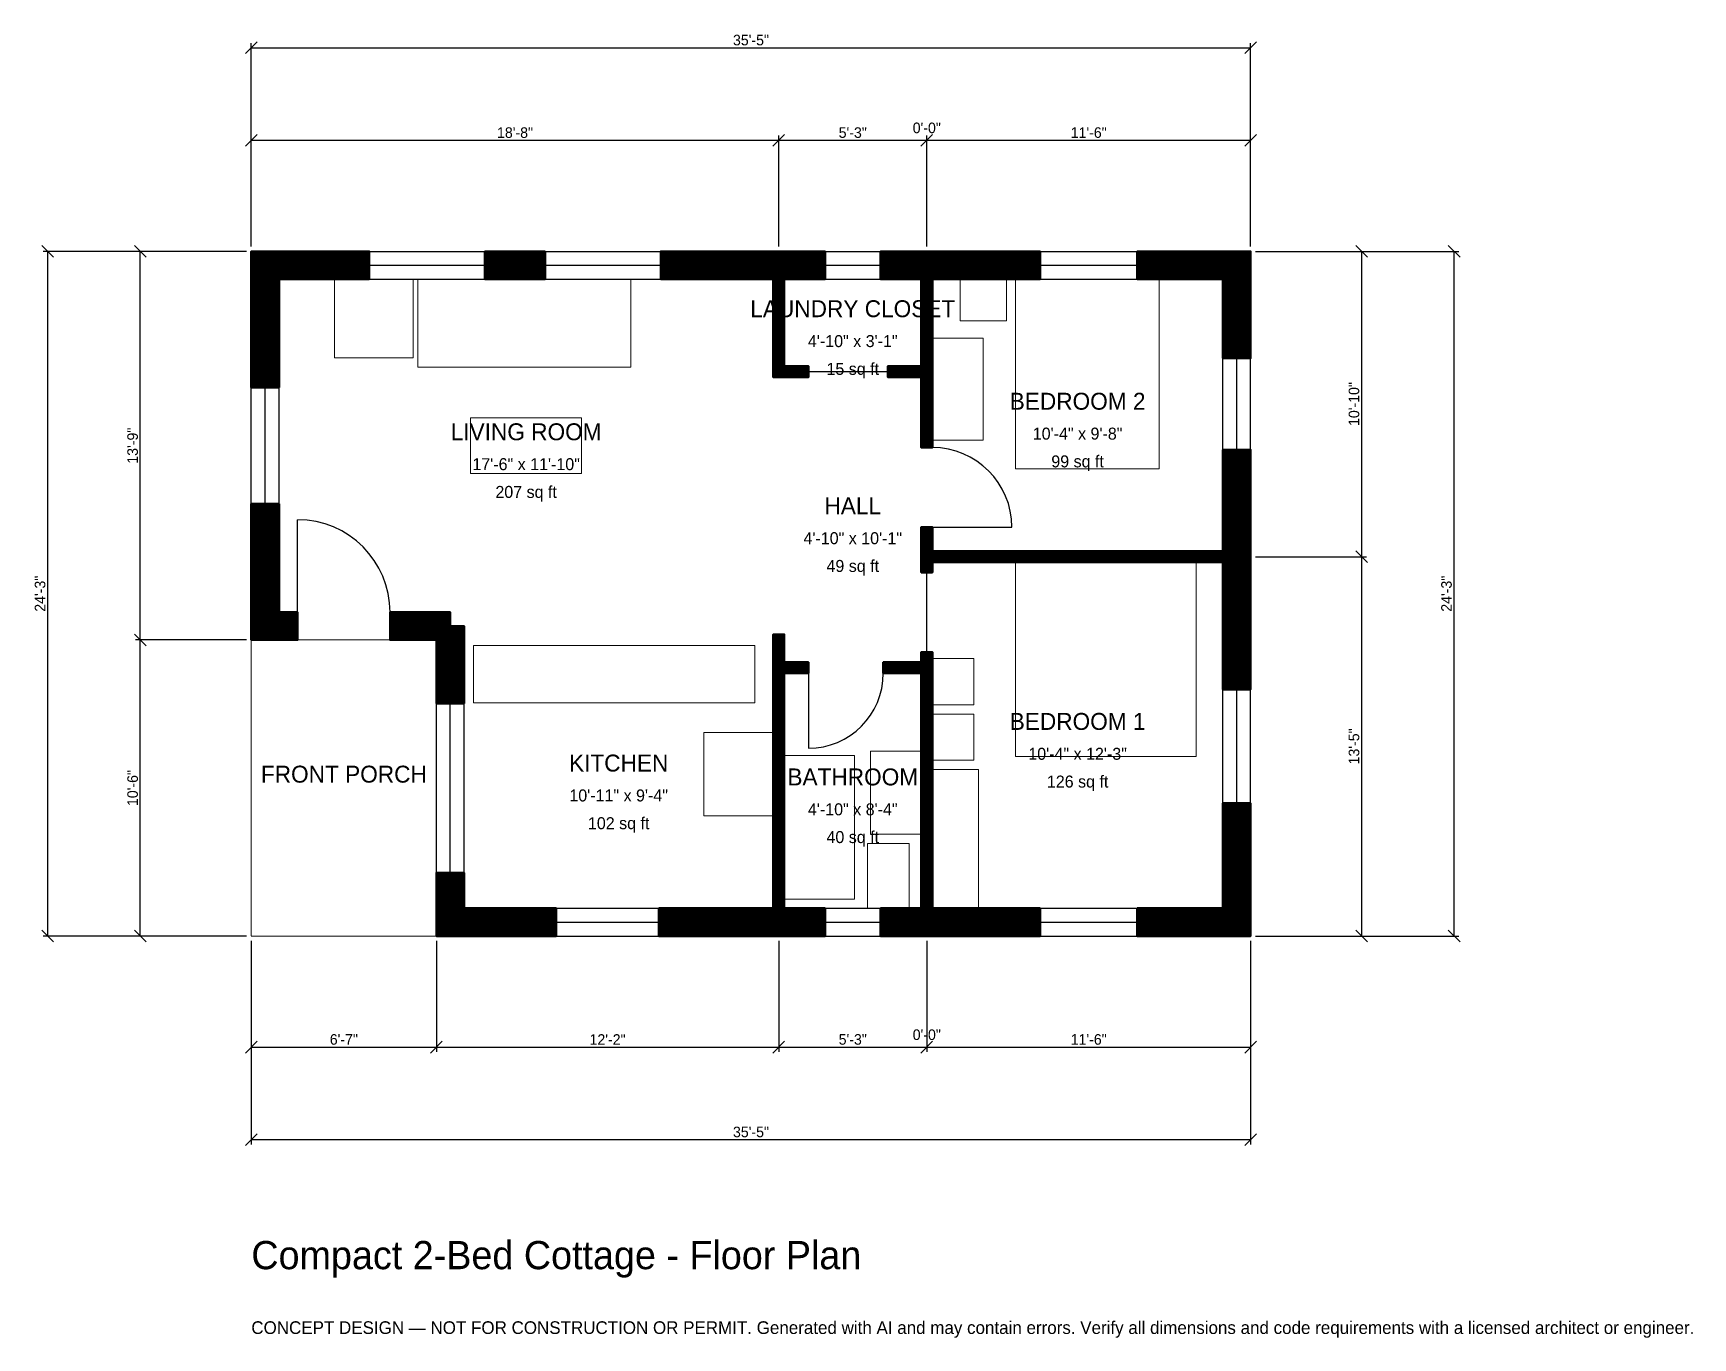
# Model space of a CAD drawing. Header units: inches. Extents: x -93 to 613, y -171 to 384.
import ezdxf
from ezdxf.enums import TextEntityAlignment as Align

# ---------------------------------------------------------------- set-up
doc = ezdxf.new("R2010")
doc.units = ezdxf.units.IN
doc.header["$MEASUREMENT"] = 0
doc.linetypes.add('DASHED', pattern=[0.6, 0.5, -0.1])
for name, color, linetype, lineweight in [('A-ANNO-DIMS', 1, 'Continuous', 13), ('A-ANNO-TEXT', 7, 'Continuous', 18), ('A-AREA-IDEN', 7, 'Continuous', 18), ('A-DOOR', 2, 'Continuous', 25), ('A-FLOR-FIXT', 9, 'Continuous', 13), ('A-FURN', 9, 'Continuous', 13), ('A-GLAZ', 4, 'Continuous', 25), ('A-SITE-PAVE', 8, 'Continuous', 13), ('A-WALL', 7, 'Continuous', 50), ('A-WALL-PATT', 8, 'Continuous', 13)]:
    doc.layers.add(name, color=color, linetype=linetype, lineweight=lineweight)
doc.dimstyles.new('PLAN', dxfattribs={"dimtxt": 4.5, "dimasz": 3, "dimexe": 2, "dimexo": 2, "dimgap": 1, "dimtad": 1, "dimdec": 0, "dimlunit": 4, "dimtsz": 2.5, "dimcen": 2.5, "dimclrd": 1, "dimclre": 1, "dimazin": 3, "dimtfac": 1, "dimtmove": 0, "dimatfit": 3})

msp = doc.modelspace()

# ---------------------------------------------------------------- hatches: boundary and pattern name
at = {"layer": 'A-WALL-PATT'}
h = msp.add_hatch(dxfattribs=at)
h.set_pattern_fill('ANSI31', color=8, scale=0.8)
h.paths.add_polyline_path([(285.0394, 0), (285.0394, 0), (281.4961, 0), (267.7165, 0), (267.7165, 11.811), (281.4961, 11.811), (285.0394, 11.811), (285.0394, 111.811), (268.8976, 111.811), (268.8976, 116.5354), (285.0394, 116.5354), (285.0394, 120.8661), (289.7638, 120.8661), (289.7638, 116.5354), (289.7638, 111.811), (289.7638, 11.811), (293.3071, 11.811), (335.6299, 11.811), (335.6299, 0), (293.3071, 0), (289.7638, 0), (289.7638, 0), (285.0394, 0)])
h.paths.add_polyline_path([(230.315, 0), (226.7717, 0), (226.7717, 0), (222.0472, 0), (222.0472, 0), (218.5039, 0), (173.4252, 0), (173.4252, 11.811), (218.5039, 11.811), (222.0472, 11.811), (222.0472, 111.811), (222.0472, 116.5354), (222.0472, 128.3465), (226.7717, 128.3465), (226.7717, 116.5354), (237.0079, 116.5354), (237.0079, 111.811), (226.7717, 111.811), (226.7717, 11.811), (230.315, 11.811), (244.0945, 11.811), (244.0945, 0), (230.315, 0)])
h.paths.add_polyline_path([(90.5512, 0), (90.5512, 0), (78.7402, 0), (78.7402, 0), (78.7401, 0), (78.7401, 11.811), (78.7402, 11.811), (78.7402, 26.9685), (90.5512, 26.9685), (90.5512, 11.811), (129.7244, 11.811), (129.7244, 0), (90.5512, 0)])
h.paths.add_polyline_path([(78.7402, 125.9843), (59.0551, 125.9843), (59.0551, 137.7953), (84.6457, 137.7953), (84.6457, 131.8898), (90.5512, 131.8898), (90.5512, 99.0157), (78.7402, 99.0157), (78.7402, 125.9843)])
h.paths.add_polyline_path([(11.811, 125.9843), (11.811, 125.9842), (0, 125.9842), (0, 125.9843), (0, 125.9843), (0, 137.7953), (0, 137.7953), (0, 183.8583), (11.811, 183.8583), (11.811, 137.7953), (19.685, 137.7953), (19.685, 125.9843), (11.811, 125.9843)])
h.paths.add_polyline_path([(0, 279.5276), (0, 279.5276), (0, 291.3386), (0, 291.3386), (0, 291.3386), (0, 291.3386), (11.811, 291.3386), (11.811, 291.3386), (50.1969, 291.3386), (50.1969, 279.5276), (11.811, 279.5276), (11.811, 233.4646), (0, 233.4646), (0, 279.5276)])
h.paths.add_polyline_path([(125, 291.3386), (125, 279.5276), (99.4094, 279.5276), (99.4094, 291.3386), (125, 291.3386)])
h.paths.add_polyline_path([(222.0472, 291.3386), (222.0472, 291.3386), (226.7717, 291.3386), (226.7717, 291.3386), (230.315, 291.3386), (230.315, 291.3386), (244.0945, 291.3386), (244.0945, 279.5276), (226.7717, 279.5276), (226.7717, 242.5197), (237.0079, 242.5197), (237.0079, 237.7953), (226.7717, 237.7953), (222.0472, 237.7953), (222.0472, 242.5197), (222.0472, 279.5276), (218.5039, 279.5276), (218.5039, 279.5276), (174.2126, 279.5276), (174.2126, 291.3386), (222.0472, 291.3386)])
h.paths.add_polyline_path([(281.4961, 291.3386), (285.0394, 291.3386), (285.0394, 291.3386), (289.7638, 291.3386), (289.7638, 291.3386), (293.3071, 291.3386), (335.6299, 291.3386), (335.6299, 279.5276), (293.3071, 279.5276), (289.7638, 279.5276), (289.7638, 242.5197), (289.7638, 237.7953), (289.7638, 207.874), (285.0394, 207.874), (285.0394, 237.7953), (270.8661, 237.7953), (270.8661, 242.5197), (285.0394, 242.5197), (285.0394, 279.5276), (281.4961, 279.5276), (267.7165, 279.5276), (267.7165, 291.3386), (281.4961, 291.3386)])
h.paths.add_polyline_path([(413.3858, 291.3386), (413.3858, 291.3386), (425.1968, 291.3386), (425.1968, 291.3386), (425.1969, 291.3386), (425.1969, 279.5276), (425.1968, 279.5276), (425.1968, 245.8661), (413.3858, 245.8661), (413.3858, 279.5276), (376.9685, 279.5276), (376.9685, 291.3386), (413.3858, 291.3386)])
h.paths.add_polyline_path([(425.1968, 167.3228), (425.1968, 163.7795), (425.1969, 163.7795), (425.1969, 159.0551), (425.1968, 159.0551), (425.1968, 155.5118), (425.1968, 104.9213), (413.3858, 104.9213), (413.3858, 155.5118), (413.3858, 159.0551), (289.7638, 159.0551), (289.7638, 154.7244), (285.0394, 154.7244), (285.0394, 159.0551), (285.0394, 159.0551), (285.0394, 163.7795), (285.0394, 163.7795), (285.0394, 174.0157), (289.7638, 174.0157), (289.7638, 163.7795), (413.3858, 163.7795), (413.3858, 167.3228), (413.3858, 206.8898), (425.1968, 206.8898), (425.1968, 167.3228)])
h.paths.add_polyline_path([(425.1968, 11.811), (425.1969, 11.811), (425.1969, 0), (425.1968, 0), (425.1968, 0), (413.3858, 0), (413.3858, 0), (376.9685, 0), (376.9685, 11.811), (413.3858, 11.811), (413.3858, 56.4961), (425.1968, 56.4961), (425.1968, 11.811)])

# ---------------------------------------------------------------- linework, layer by layer
at = {"layer": 'A-DOOR'}
for p, q in [((237.0079, 240.1575), (270.8661, 240.1575)), ((19.685, 137.7953), (19.685, 177.1654)), ((289.7638, 174.0157), (323.622, 174.0157)), ((287.4016, 120.8661), (287.4016, 154.7244)), ((237.0079, 111.811), (237.0079, 79.9213))]:
    msp.add_line(p, q, dxfattribs=at)
for centre, radius, start, end in [((289.7638, 174.0157), 33.8583, 0, 90), ((19.685, 137.7953), 39.3701, 0, 90), ((237.0079, 111.811), 31.8898, 270, 360)]:
    msp.add_arc(centre, radius, start, end, dxfattribs=at)
at = {"layer": 'A-FLOR-FIXT'}
for points in [[(94.4882, 99.2126), (214.1732, 99.2126), (214.1732, 123.622), (94.4882, 123.622)], [(263.3858, 43.3071), (285.0394, 43.3071), (285.0394, 78.7402), (263.3858, 78.7402)], [(226.7717, 15.748), (256.6929, 15.748), (256.6929, 76.7717), (226.7717, 76.7717)], [(262.2047, 11.811), (279.9213, 11.811), (279.9213, 39.3701), (262.2047, 39.3701)]]:
    msp.add_lwpolyline(points, close=True, dxfattribs=at)
at = {"layer": 'A-FURN'}
for points in [[(35.4331, 246.063), (68.8976, 246.063), (68.8976, 279.5276), (35.4331, 279.5276)], [(70.8661, 242.126), (161.4173, 242.126), (161.4173, 279.5276), (70.8661, 279.5276)], [(301.5748, 261.811), (321.2598, 261.811), (321.2598, 279.5276), (301.5748, 279.5276)], [(325.1969, 198.8189), (386.2205, 198.8189), (386.2205, 279.5276), (325.1969, 279.5276)], [(289.7638, 211.0236), (311.4173, 211.0236), (311.4173, 254.3307), (289.7638, 254.3307)], [(93.3071, 196.8504), (140.5512, 196.8504), (140.5512, 220.4724), (93.3071, 220.4724)], [(325.1969, 76.378), (401.9685, 76.378), (401.9685, 159.0551), (325.1969, 159.0551)], [(289.7638, 98.4252), (307.4803, 98.4252), (307.4803, 118.1102), (289.7638, 118.1102)], [(289.7638, 74.8031), (307.4803, 74.8031), (307.4803, 94.4882), (289.7638, 94.4882)], [(192.5197, 51.1811), (222.0472, 51.1811), (222.0472, 86.6142), (192.5197, 86.6142)], [(289.7638, 11.811), (309.4488, 11.811), (309.4488, 70.8661), (289.7638, 70.8661)]]:
    msp.add_lwpolyline(points, close=True, dxfattribs=at)
at = {"layer": 'A-GLAZ'}
for p, q in [((50.1969, 291.3386), (99.4094, 291.3386)), ((125, 291.3386), (174.2126, 291.3386)), ((244.0945, 291.3386), (267.7165, 291.3386)), ((335.6299, 291.3386), (376.9685, 291.3386)), ((50.1969, 285.4331), (99.4094, 285.4331)), ((125, 285.4331), (174.2126, 285.4331)), ((244.0945, 285.4331), (267.7165, 285.4331)), ((335.6299, 285.4331), (376.9685, 285.4331)), ((50.1969, 279.5276), (99.4094, 279.5276)), ((125, 279.5276), (174.2126, 279.5276)), ((244.0945, 279.5276), (267.7165, 279.5276)), ((335.6299, 279.5276), (376.9685, 279.5276)), ((413.3858, 206.8898), (413.3858, 245.8661)), ((419.2913, 206.8898), (419.2913, 245.8661)), ((425.1968, 206.8898), (425.1968, 245.8661)), ((0, 183.8583), (0, 233.4646)), ((5.9055, 183.8583), (5.9055, 233.4646)), ((11.811, 183.8583), (11.811, 233.4646)), ((78.7402, 26.9685), (78.7402, 99.0157)), ((84.6457, 26.9685), (84.6457, 99.0157)), ((90.5512, 26.9685), (90.5512, 99.0157)), ((413.3858, 56.4961), (413.3858, 104.9213)), ((419.2913, 56.4961), (419.2913, 104.9213)), ((425.1968, 56.4961), (425.1968, 104.9213)), ((129.7244, 11.811), (173.4252, 11.811)), ((244.0945, 11.811), (267.7165, 11.811)), ((335.6299, 11.811), (376.9685, 11.811)), ((129.7244, 5.9055), (173.4252, 5.9055)), ((129.7244, 0), (173.4252, 0)), ((244.0945, 5.9055), (267.7165, 5.9055)), ((244.0945, 0), (267.7165, 0)), ((335.6299, 5.9055), (376.9685, 5.9055)), ((335.6299, 0), (376.9685, 0))]:
    msp.add_line(p, q, dxfattribs=at)
at = {"layer": 'A-SITE-PAVE', "linetype": 'DASHED'}
msp.add_lwpolyline([(0, 0), (78.7402, 0), (78.7402, 125.9843), (0, 125.9843)], close=True, dxfattribs=at)
at = {"layer": 'A-WALL'}
for points in [[(0, 279.5276), (0, 279.5276), (0, 291.3386), (0, 291.3386), (0, 291.3386), (0, 291.3386), (11.811, 291.3386), (11.811, 291.3386), (50.1969, 291.3386), (50.1969, 279.5276), (11.811, 279.5276), (11.811, 233.4646), (0, 233.4646), (0, 279.5276)], [(125, 291.3386), (125, 279.5276), (99.4094, 279.5276), (99.4094, 291.3386), (125, 291.3386)], [(222.0472, 291.3386), (222.0472, 291.3386), (226.7717, 291.3386), (226.7717, 291.3386), (230.315, 291.3386), (230.315, 291.3386), (244.0945, 291.3386), (244.0945, 279.5276), (226.7717, 279.5276), (226.7717, 242.5197), (237.0079, 242.5197), (237.0079, 237.7953), (226.7717, 237.7953), (222.0472, 237.7953), (222.0472, 242.5197), (222.0472, 279.5276), (218.5039, 279.5276), (218.5039, 279.5276), (174.2126, 279.5276), (174.2126, 291.3386), (222.0472, 291.3386)], [(281.4961, 291.3386), (285.0394, 291.3386), (285.0394, 291.3386), (289.7638, 291.3386), (289.7638, 291.3386), (293.3071, 291.3386), (335.6299, 291.3386), (335.6299, 279.5276), (293.3071, 279.5276), (289.7638, 279.5276), (289.7638, 242.5197), (289.7638, 237.7953), (289.7638, 207.874), (285.0394, 207.874), (285.0394, 237.7953), (270.8661, 237.7953), (270.8661, 242.5197), (285.0394, 242.5197), (285.0394, 279.5276), (281.4961, 279.5276), (267.7165, 279.5276), (267.7165, 291.3386), (281.4961, 291.3386)], [(413.3858, 291.3386), (413.3858, 291.3386), (425.1968, 291.3386), (425.1968, 291.3386), (425.1969, 291.3386), (425.1969, 279.5276), (425.1968, 279.5276), (425.1968, 245.8661), (413.3858, 245.8661), (413.3858, 279.5276), (376.9685, 279.5276), (376.9685, 291.3386), (413.3858, 291.3386)], [(425.1968, 167.3228), (425.1968, 163.7795), (425.1969, 163.7795), (425.1969, 159.0551), (425.1968, 159.0551), (425.1968, 155.5118), (425.1968, 104.9213), (413.3858, 104.9213), (413.3858, 155.5118), (413.3858, 159.0551), (289.7638, 159.0551), (289.7638, 154.7244), (285.0394, 154.7244), (285.0394, 159.0551), (285.0394, 159.0551), (285.0394, 163.7795), (285.0394, 163.7795), (285.0394, 174.0157), (289.7638, 174.0157), (289.7638, 163.7795), (413.3858, 163.7795), (413.3858, 167.3228), (413.3858, 206.8898), (425.1968, 206.8898), (425.1968, 167.3228)], [(11.811, 125.9843), (11.811, 125.9842), (0, 125.9842), (0, 125.9843), (0, 125.9843), (0, 137.7953), (0, 137.7953), (0, 183.8583), (11.811, 183.8583), (11.811, 137.7953), (19.685, 137.7953), (19.685, 125.9843), (11.811, 125.9843)], [(78.7402, 125.9843), (59.0551, 125.9843), (59.0551, 137.7953), (84.6457, 137.7953), (84.6457, 131.8898), (90.5512, 131.8898), (90.5512, 99.0157), (78.7402, 99.0157), (78.7402, 125.9843)], [(230.315, 0), (226.7717, 0), (226.7717, 0), (222.0472, 0), (222.0472, 0), (218.5039, 0), (173.4252, 0), (173.4252, 11.811), (218.5039, 11.811), (222.0472, 11.811), (222.0472, 111.811), (222.0472, 116.5354), (222.0472, 128.3465), (226.7717, 128.3465), (226.7717, 116.5354), (237.0079, 116.5354), (237.0079, 111.811), (226.7717, 111.811), (226.7717, 11.811), (230.315, 11.811), (244.0945, 11.811), (244.0945, 0), (230.315, 0)], [(285.0394, 0), (285.0394, 0), (281.4961, 0), (267.7165, 0), (267.7165, 11.811), (281.4961, 11.811), (285.0394, 11.811), (285.0394, 111.811), (268.8976, 111.811), (268.8976, 116.5354), (285.0394, 116.5354), (285.0394, 120.8661), (289.7638, 120.8661), (289.7638, 116.5354), (289.7638, 111.811), (289.7638, 11.811), (293.3071, 11.811), (335.6299, 11.811), (335.6299, 0), (293.3071, 0), (289.7638, 0), (289.7638, 0), (285.0394, 0)], [(425.1968, 11.811), (425.1969, 11.811), (425.1969, 0), (425.1968, 0), (425.1968, 0), (413.3858, 0), (413.3858, 0), (376.9685, 0), (376.9685, 11.811), (413.3858, 11.811), (413.3858, 56.4961), (425.1968, 56.4961), (425.1968, 11.811)], [(90.5512, 0), (90.5512, 0), (78.7402, 0), (78.7402, 0), (78.7401, 0), (78.7401, 11.811), (78.7402, 11.811), (78.7402, 26.9685), (90.5512, 26.9685), (90.5512, 11.811), (129.7244, 11.811), (129.7244, 0), (90.5512, 0)]]:
    msp.add_lwpolyline(points, close=True, dxfattribs=at)

# ---------------------------------------------------------------- texts
at = {"layer": 'A-ANNO-TEXT'}
for s, height, p in [('Compact 2-Bed Cottage - Floor Plan', 12, (0, -141.7323)), ('CONCEPT DESIGN — NOT FOR CONSTRUCTION OR PERMIT. Generated with AI and may contain errors. Verify all dimensions and code requirements with a licensed architect or engineer.', 5.4, (0, -169.2913))]:
    msp.add_text(s, height=height, dxfattribs=at).set_placement(p)
at = {"layer": 'A-AREA-IDEN'}
for s, height, p in [('LAUNDRY CLOSET', 7.2, (255.9055, 266.9291)), ('4\'-10" x 3\'-1"', 5.1, (255.9055, 253.1496)), ('15 sq ft', 5.1, (255.9055, 241.3386)), ('BEDROOM 2', 7.2, (351.5748, 227.5591)), ('LIVING ROOM', 7.2, (116.9291, 214.5669)), ('10\'-4" x 9\'-8"', 5.1, (351.5748, 213.7795)), ('17\'-6" x 11\'-10"', 5.1, (116.9291, 200.7874)), ('99 sq ft', 5.1, (351.5748, 201.9685)), ('207 sq ft', 5.1, (116.9291, 188.9764)), ('HALL', 7.2, (255.9055, 183.0709)), ('4\'-10" x 10\'-1"', 5.1, (255.9055, 169.2913)), ('49 sq ft', 5.1, (255.9055, 157.4803)), ('BEDROOM 1', 7.2, (351.5748, 91.3386)), ('10\'-4" x 12\'-3"', 5.1, (351.5748, 77.5591)), ('FRONT PORCH', 7.2, (39.3701, 68.8976)), ('KITCHEN', 7.2, (156.2992, 73.622)), ('BATHROOM', 7.2, (255.9055, 67.7165)), ('126 sq ft', 5.1, (351.5748, 65.748)), ('10\'-11" x 9\'-4"', 5.1, (156.2992, 59.8425)), ('4\'-10" x 8\'-4"', 5.1, (255.9055, 53.937)), ('102 sq ft', 5.1, (156.2992, 48.0315)), ('40 sq ft', 5.1, (255.9055, 42.126))]:
    msp.add_text(s, height=height, dxfattribs=at).set_placement(p, align=Align.MIDDLE_CENTER)

# ---------------------------------------------------------------- dimensions: what is measured, and where the dimension line sits
at = {"layer": 'A-ANNO-DIMS'}
for base, p1, p2, text in [((0, 377.9528), (0, 291.3386), (425.1968, 291.3386), '35\'-5"'), ((287.4016, 338.5827), (287.4016, 291.3386), (287.4016, 291.3386), '0\'-0"'), ((0, 338.5827), (0, 291.3386), (224.4094, 291.3386), '18\'-8"'), ((224.4094, 338.5827), (224.4094, 291.3386), (287.4016, 291.3386), '5\'-3"'), ((287.4016, 338.5827), (287.4016, 291.3386), (425.1968, 291.3386), '11\'-6"'), ((0, -47.2441), (0, 0), (78.7402, 0), '6\'-7"'), ((0, -86.6142), (0, 0), (425.1968, 0), '35\'-5"'), ((78.7402, -47.2441), (78.7402, 0), (224.4094, 0), '12\'-2"'), ((224.4094, -47.2441), (224.4094, 0), (287.4016, 0), '5\'-3"'), ((287.4016, -47.2441), (287.4016, 0), (287.4016, 0), '0\'-0"'), ((287.4016, -47.2441), (287.4016, 0), (425.1968, 0), '11\'-6"')]:
    msp.add_linear_dim(base=base, p1=p1, p2=p2, text=text, dimstyle='PLAN', dxfattribs=at).render()
for base, p1, p2, text in [((-86.6142, 0), (0, 0), (0, 291.3386), '24\'-3"'), ((-47.2441, 125.9843), (0, 125.9843), (0, 291.3386), '13\'-9"'), ((472.4409, 161.4173), (425.1968, 161.4173), (425.1968, 291.3386), '10\'-10"'), ((511.811, 0), (425.1968, 0), (425.1968, 291.3386), '24\'-3"'), ((472.4409, 0), (425.1968, 0), (425.1968, 161.4173), '13\'-5"'), ((-47.2441, 0), (0, 0), (0, 125.9843), '10\'-6"')]:
    msp.add_linear_dim(base=base, p1=p1, p2=p2, angle=90, text=text, dimstyle='PLAN', dxfattribs=at).render()

doc.saveas('drawing.dxf')
